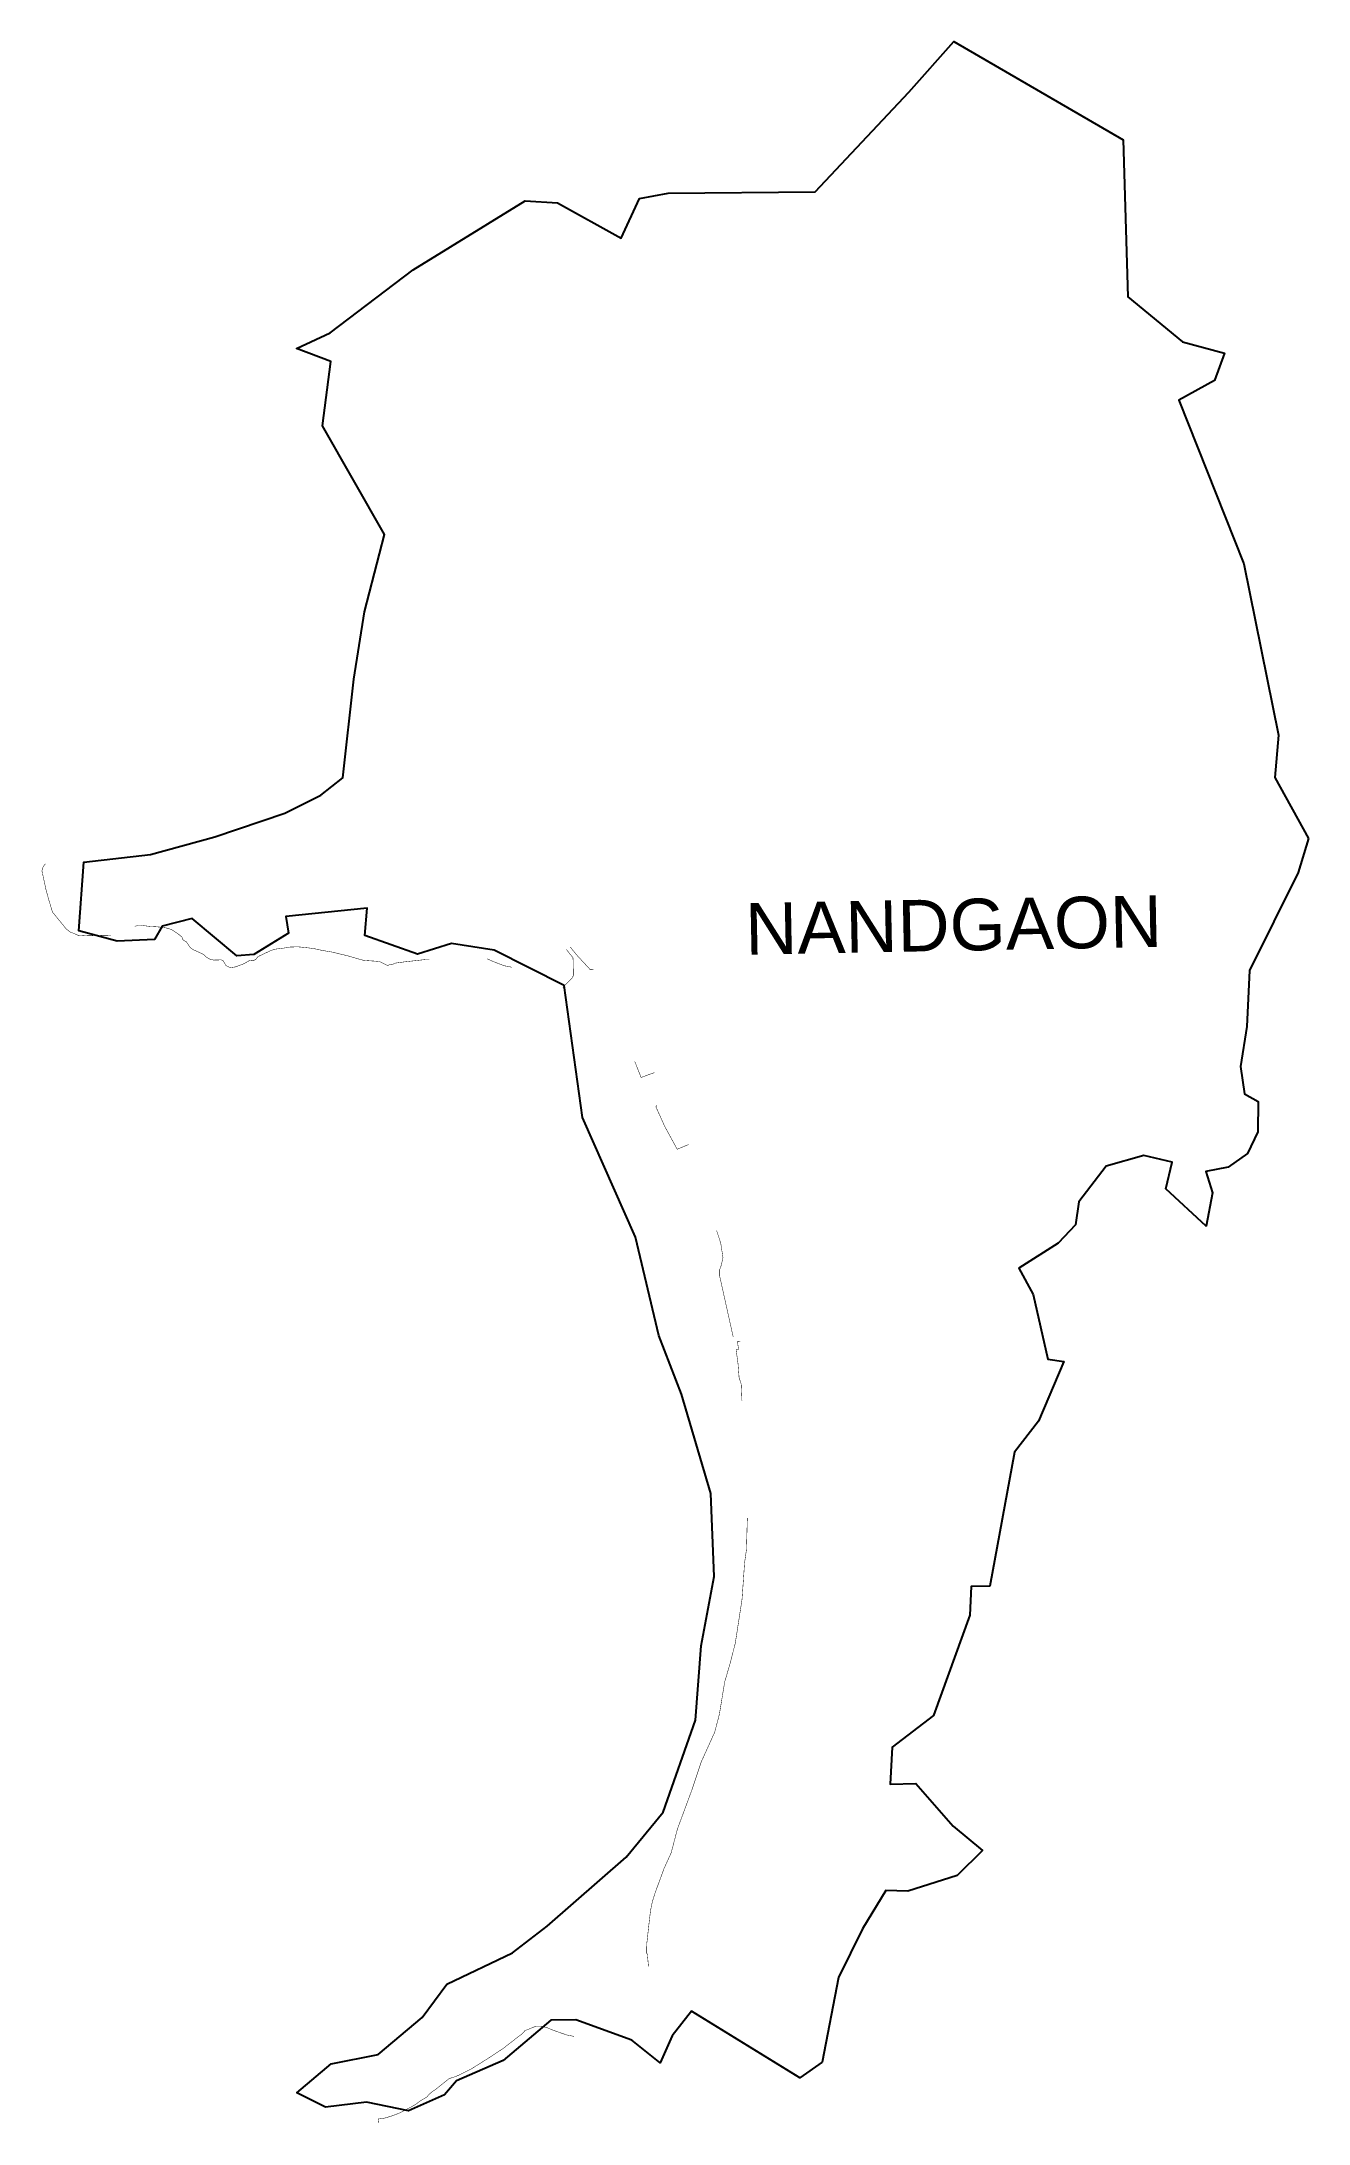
# Model space of a CAD drawing. Header units: metres. Extents: x 279482 to 282149, y 2032529 to 2036914.
import ezdxf

# ---------------------------------------------------------------- set-up
doc = ezdxf.new("R2010")
doc.units = ezdxf.units.M
for name, color, linetype in [('SEAWALL', 170, 'Continuous'), ('village', 3, 'Continuous'), ('VILLAGE NAME', 250, 'Continuous')]:
    doc.layers.add(name, color=color, linetype=linetype)
doc.styles.get("Standard").update_dxf_attribs({"font": 'simplex.shx'})

msp = doc.modelspace()

# ---------------------------------------------------------------- linework, layer by layer
at = {"layer": 'SEAWALL', "color": 30, "const_width": 1, "flags": 128}
for points in [[(279490.5, 2035182.2), (279488.3, 2035180.3), (279485.1, 2035175.5), (279482.6, 2035167.4), (279488, 2035142.8), (279488, 2035142.8), (279491.1, 2035128.2), (279496.9, 2035106.8), (279502.1, 2035089.6), (279504.9, 2035080.2), (279511, 2035073), (279529.1, 2035050.7), (279533, 2035045.6), (279542.9, 2035038), (279549.3, 2035035.8), (279558.7, 2035031.5), (279573.7, 2035030.5), (279610.3, 2035031.4), (279627.6, 2035031.7), (279627.9, 2035031.7)], [(279678.1, 2035050.3), (279678.2, 2035050.4), (279683.9, 2035052), (279692.5, 2035052.4), (279711.2, 2035050.1), (279721.2, 2035049.7), (279737.2, 2035048.2), (279744, 2035047), (279754.9, 2035044), (279767.8, 2035035.6), (279775.2, 2035029.7), (279777.7, 2035027.6), (279779, 2035022.5), (279786.8, 2035017.6), (279795.1, 2035005.5), (279801.5, 2035001), (279820, 2034992.7), (279823.4, 2034990.5), (279829, 2034985.5), (279835.8, 2034981.5), (279844.1, 2034979.3), (279860.3, 2034979.8), (279864.5, 2034977.5), (279870.2, 2034967.7), (279879, 2034963.3), (279889.9, 2034964.9), (279907.4, 2034971.4), (279921.1, 2034979.2), (279925.9, 2034978.6), (279928.5, 2034978.8), (279931, 2034979.7), (279933.5, 2034981.5), (279937.6, 2034986.6), (279964.2, 2034999.3), (279973.7, 2035002.3), (279992.8, 2035004.7), (280003.8, 2035006.7), (280021.6, 2035007.3), (280042.9, 2035005.1), (280055.2, 2035003.5), (280072.2, 2034999.8), (280094.6, 2034996), (280130.4, 2034987.3), (280144, 2034983.1), (280148.9, 2034981.8), (280159.7, 2034978.8), (280174.5, 2034977.7), (280183.5, 2034977.1), (280193.4, 2034976.2), (280210.2, 2034967.9), (280214.1, 2034969.4), (280222.8, 2034971), (280224, 2034972.6), (280245.4, 2034975.5), (280291.6, 2034980.6), (280298, 2034980.5)], [(280579.3, 2034921.5), (280598.4, 2034941.1), (280601.6, 2034946.6), (280600.8, 2034984), (280586.8, 2035001.8)], [(280594.9, 2035006.8), (280609.3, 2034989.2), (280637.2, 2034959), (280644.1, 2034959.4)], [(280419.8, 2034982.1), (280432.6, 2034976.3), (280455.9, 2034967.4), (280472, 2034964.3)], [(280730.6, 2034766.2), (280744.1, 2034732.1), (280772.1, 2034742.3)], [(280776.2, 2034673.8), (280777.3, 2034671.5), (280775.1, 2034670.5), (280794, 2034628.8), (280820.1, 2034580.8), (280844.3, 2034590.9)], [(280903.2, 2034409.2), (280911.8, 2034382.9), (280916.5, 2034352.3), (280912.9, 2034336.5)], [(280912.9, 2034336.5), (280909.4, 2034326.9), (280909.4, 2034314.2), (280938.1, 2034185.1)], [(280953.2, 2034176.6), (280947, 2034176.1), (280949.2, 2034159.4), (280944.1, 2034158.4), (280948.1, 2034129.7), (280950.4, 2034100), (280954.9, 2034085.9), (280956.4, 2034051.3)], [(280967.8, 2033804.1), (280965.9, 2033737.7), (280961.9, 2033709.3), (280960.5, 2033688.2)], [(280960.5, 2033688.2), (280956.6, 2033632.7), (280942.5, 2033541), (280932.1, 2033499.8), (280920, 2033458.5), (280915.1, 2033428.3), (280908.9, 2033390.5), (280899, 2033352.8), (280889.5, 2033331.8), (280870.9, 2033290.7), (280851.7, 2033233.1), (280820.4, 2033148.5), (280807.6, 2033099.2), (280792.1, 2033065.1), (280783.5, 2033041.1), (280773.5, 2033014.4), (280767.8, 2032995.8), (280764, 2032977.5), (280761, 2032952.3), (280756.5, 2032910.6), (280755.5, 2032910.8), (280756, 2032886), (280757.2, 2032886), (280759.7, 2032859.1)], [(280191.2, 2032529.5), (280190.4, 2032538), (280203.1, 2032539.8), (280217.6, 2032543.9), (280234.2, 2032550.2), (280247.8, 2032557.1), (280261.4, 2032564.1), (280270.3, 2032569.6), (280279.3, 2032576.3), (280293.1, 2032584.5), (280297.1, 2032589.4), (280303.9, 2032595.4), (280309.8, 2032599.2), (280321.7, 2032608.6), (280339.7, 2032623.1), (280355, 2032628.1), (280362.5, 2032631.6), (280386.3, 2032643.4), (280420.8, 2032665.1), (280453.4, 2032686.5), (280482.1, 2032708.9), (280492.7, 2032716.7), (280499.7, 2032724.3), (280508.2, 2032727.7), (280523.3, 2032733.8), (280531.1, 2032733.8), (280537.6, 2032732.8), (280545, 2032730.9), (280561.8, 2032724.1), (280587.4, 2032715.2), (280602.8, 2032712.2)]]:
    msp.add_lwpolyline(points, dxfattribs=at)
at = {"layer": 'village', "color": 3, "true_color": 0x00ff00}
msp.add_polyline3d([(282148.9, 2035235.7, 0), (282127.2, 2035163.6, 0), (282024.7, 2034957.3, 0), (282019.3, 2034839.6, 0), (282006, 2034755.1, 0), (282014.3, 2034697.9, 0), (282043.4, 2034681.4, 0), (282042.2, 2034617.3, 0), (282020.9, 2034571.8, 0), (281979.9, 2034543, 0), (281933, 2034534.1, 0), (281947.4, 2034489.3, 0), (281933.6, 2034419.1, 0), (281848.6, 2034497.7, 0), (281862, 2034553.8, 0), (281802.7, 2034567.6, 0), (281723.4, 2034545, 0), (281665.9, 2034469.8, 0), (281658.5, 2034421.7, 0), (281622.4, 2034383, 0), (281539.7, 2034330.6, 0), (281569.3, 2034274.7, 0), (281600.7, 2034138.4, 0), (281634.2, 2034133.9, 0), (281581.1, 2034007.9, 0), (281529.9, 2033943.1, 0), (281478.3, 2033660.2, 0), (281439.1, 2033659.8, 0), (281436.4, 2033599.5, 0), (281359.5, 2033387.8, 0), (281272.9, 2033321.2, 0), (281268.2, 2033243.6, 0), (281322.4, 2033244.9, 0), (281401.4, 2033154.7, 0), (281462.8, 2033103.8, 0), (281409.8, 2033051.2, 0), (281305.6, 2033018.4, 0), (281259.6, 2033019.2, 0), (281210.2, 2032938.4, 0), (281159.6, 2032836, 0), (281125.2, 2032657.9, 0), (281078.3, 2032624.7, 0), (280850, 2032765.6, 0), (280809.7, 2032713.5, 0), (280784, 2032656.2, 0), (280724.5, 2032704.1, 0), (280606.4, 2032746.8, 0), (280554.2, 2032746.2, 0), (280453.7, 2032661.4, 0), (280355.6, 2032618.5, 0), (280330.1, 2032589, 0), (280254.2, 2032555.1, 0), (280166.1, 2032573.7, 0), (280079.9, 2032563.3, 0), (280019.6, 2032593, 0), (280091.6, 2032654.7, 0), (280190.6, 2032673.7, 0), (280283.1, 2032752.2, 0), (280334.9, 2032821.9, 0), (280473.1, 2032888.2, 0), (280546.6, 2032944.3, 0), (280712.4, 2033090, 0), (280790.8, 2033184.6, 0), (280858.6, 2033378.3, 0), (280870.6, 2033534.5, 0), (280897.9, 2033680.9, 0), (280890.8, 2033855.7, 0), (280828.9, 2034065, 0), (280781.3, 2034188.7, 0), (280732.1, 2034395.6, 0), (280620.4, 2034648, 0), (280582, 2034925.8, 0), (280434.9, 2035000.3, 0), (280344.6, 2035014.2, 0), (280273.1, 2034991.8, 0), (280162.5, 2035031.3, 0), (280167.5, 2035088.7, 0), (279996.3, 2035071, 0), (280001.6, 2035036.1, 0), (279929, 2034990.9, 0), (279893.1, 2034988, 0), (279798.8, 2035066.9, 0), (279735.8, 2035050.5, 0), (279719.4, 2035022.8, 0), (279640.8, 2035019.4, 0), (279560.1, 2035040.6, 0), (279570.9, 2035185.5, 0), (279711.4, 2035201.9, 0), (279846.6, 2035239.2, 0), (279993.8, 2035289.1, 0), (280069.6, 2035326.4, 0), (280116.3, 2035363.1, 0), (280139.5, 2035570.9, 0), (280161.6, 2035713.2, 0), (280204, 2035875.7, 0), (280073.4, 2036104.5, 0), (280090.9, 2036240.3, 0), (280018.3, 2036267.7, 0), (280089.4, 2036300.3, 0), (280264, 2036433.4, 0), (280499.7, 2036578.3, 0), (280567.9, 2036574.3, 0), (280702.1, 2036499.7, 0), (280740.7, 2036583.6, 0), (280801, 2036595.1, 0), (281110.8, 2036597.7, 0), (281307.7, 2036807.8, 0), (281402.2, 2036914, 0), (281758.7, 2036707.1, 0), (281768.5, 2036376.4, 0), (281883.7, 2036281.9, 0), (281972.2, 2036257.9, 0), (281951.2, 2036200, 0), (281876, 2036158.8, 0), (282012.7, 2035813.8, 0), (282086.3, 2035453.1, 0), (282078.1, 2035364.2, 0)], close=True, dxfattribs=at)

# ---------------------------------------------------------------- texts
at = {"layer": 'VILLAGE NAME', "insert": (280962.1, 2035099.2), "char_height": 108.748, "attachment_point": 1, "rotation": 1.1028}
msp.add_mtext_dynamic_manual_height_columns('{\\fArial|b0|i0|c0|p34;NANDGAON}', width=726.929, gutter_width=543.7, heights=[0], dxfattribs=at)

doc.saveas('drawing.dxf')
